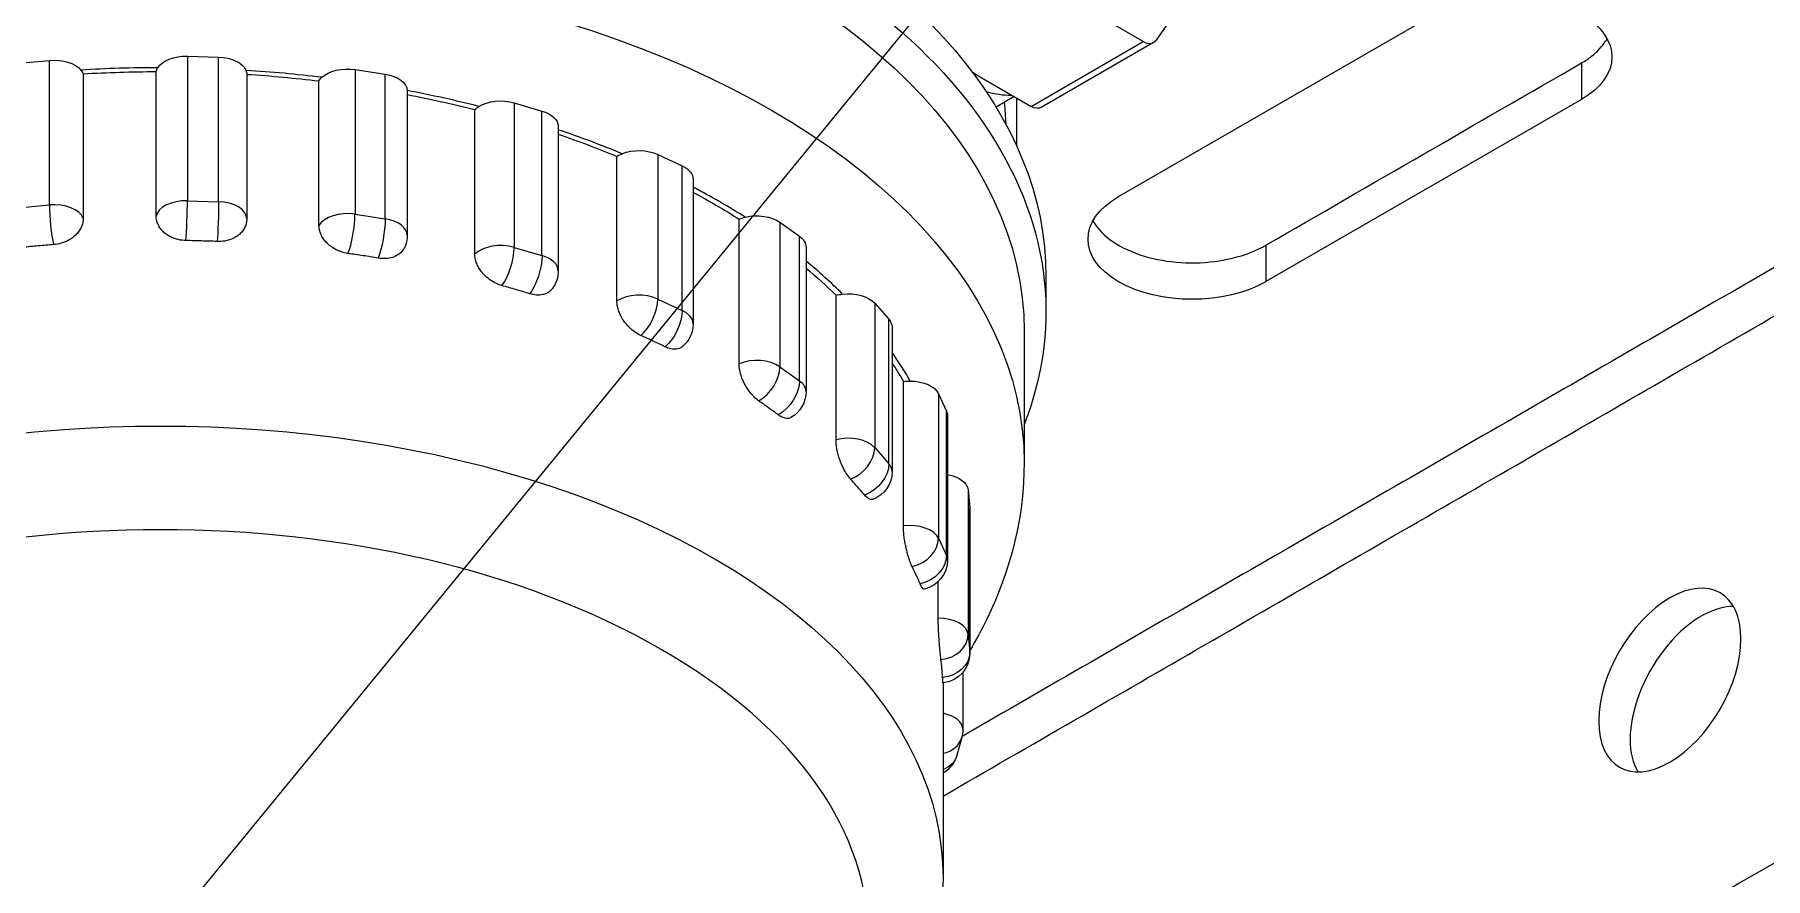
# Model space of a CAD drawing. Header units: millimetres. Extents: x 0 to 8410, y 0 to 5940.
# Drawn here: x 2004.4 to 2210.5, y 4827.7 to 4928.1 of the extents above; entities that cross this region are included whole.
import ezdxf

# ---------------------------------------------------------------- set-up
doc = ezdxf.new("R2010")
doc.units = ezdxf.units.MM
doc.header["$LTSCALE"] = 5
for name, color, linetype in [('DP_TUBOS', 7, 'Continuous'), ('EL3', 3, 'Continuous'), ('EL4', 4, 'Continuous'), ('EL7', 6, 'Continuous')]:
    doc.layers.add(name, color=color, linetype=linetype)

msp = doc.modelspace()

# ---------------------------------------------------------------- linework, layer by layer
at = {"color": 0, "linetype": 'Continuous', "lineweight": 0, "extrusion": (0.707107, 0.408248, 0.57735)}
for p, q in [((2136.4, 4927.26), (2133.01, 4929.22)), ((2139.6, 4929.81), (2137.9, 4927.4)), ((2123.05, 4919.55), (2136.4, 4927.26)), ((2137.63, 4927.14), (2124.27, 4919.43)), ((2116.06, 4923.61), (2117.2, 4922.96)), ((2117.2, 4922.96), (2117.17, 4922.95)), ((2117.17, 4922.95), (2123.05, 4919.55)), ((2121.03, 4920.72), (2118.88, 4919.47))]:
    msp.add_line(p, q, dxfattribs=at)
at = {"color": 0, "linetype": 'Continuous', "lineweight": 0}
for centre, major_axis, start_param, end_param in [((2136.4, 4929.26), (1.22, -2.12), -0.785398, 0.261799), ((2113.91, 4940.24), (10.6, -18.35), -0.528836, -0.312317)]:
    msp.add_ellipse(centre, major_axis=major_axis, ratio=0.57735, start_param=start_param, end_param=end_param, dxfattribs=at)
at = {"color": 0, "linetype": 'Continuous', "lineweight": 0, "extrusion": (2.84715e-16, -4.90515e-17, -1)}
msp.add_ellipse((2115.48, 4941.14), major_axis=(-10.6, 18.35), ratio=0.57735, start_param=-2.471224, end_param=-2.403663, dxfattribs=at)
at = {"color": 0, "linetype": 'Continuous', "lineweight": 0, "extrusion": (3.73104e-17, -6.46235e-17, -1)}
msp.add_ellipse((2123.05, 4921.55), major_axis=(1.22, -2.12), ratio=0.57735, start_param=0, end_param=0.785398, dxfattribs=at)
at = {"layer": 'DP_TUBOS'}
msp.add_line((2270.71, 5127.08), (2019.43, 4820.5), dxfattribs=at)
at = {"layer": 'EL3', "extrusion": (0.707107, 0.408248, 0.57735)}
for p, q in [((2002.52, 4924.7), (2006.19, 4925.03)), ((2006.19, 4907.83), (2006.19, 4925.03)), ((2022.61, 4925.53), (2026.32, 4925.42)), ((2022.61, 4925.53), (2022.61, 4908.33)), ((2026.32, 4908.21), (2026.32, 4925.42)), ((2010.21, 4923.43), (2010.21, 4906.23)), ((2018.9, 4906.49), (2018.9, 4923.69)), ((2029.68, 4923.38), (2029.68, 4906.17)), ((2038.28, 4905.38), (2038.28, 4922.58)), ((2042.57, 4923.93), (2046.16, 4923.38)), ((2042.57, 4923.93), (2042.57, 4906.73)), ((2046.16, 4906.17), (2046.16, 4923.38)), ((2048.78, 4921.4), (2048.78, 4904.2)), ((2121.34, 4914.82), (2121.34, 4920.54)), ((2056.83, 4901.96), (2056.83, 4919.17)), ((2061.52, 4919.97), (2064.82, 4919)), ((2061.52, 4919.97), (2061.52, 4902.77)), ((2064.82, 4901.8), (2064.82, 4919)), ((2066.76, 4917.18), (2066.76, 4899.97)), ((2073.75, 4896.4), (2073.75, 4913.6)), ((2078.62, 4913.83), (2081.51, 4912.48)), ((2078.62, 4913.83), (2078.62, 4896.62)), ((2081.51, 4895.27), (2081.51, 4912.48)), ((2082.82, 4910.89), (2082.82, 4893.68)), ((2022.61, 4908.33), (2026.32, 4908.21)), ((2002.52, 4907.49), (2006.19, 4907.83)), ((2042.57, 4906.73), (2046.16, 4906.17)), ((2088.29, 4888.92), (2088.29, 4906.13)), ((2093.14, 4905.76), (2095.48, 4904.1)), ((2093.14, 4905.76), (2093.14, 4888.56)), ((2095.48, 4886.89), (2095.48, 4904.1)), ((2061.52, 4902.77), (2064.82, 4901.8)), ((2096.27, 4902.81), (2096.27, 4885.6)), ((2124.81, 4899.34), (2124.81, 4895.11)), ((2078.62, 4896.62), (2081.51, 4895.27)), ((2099.83, 4879.86), (2099.83, 4897.07)), ((2104.44, 4896.13), (2106.12, 4894.22)), ((2104.44, 4896.13), (2104.44, 4878.93)), ((2106.12, 4877.01), (2106.12, 4894.22)), ((2106.51, 4893.29), (2106.51, 4876.09)), ((2122.22, 4892.8), (2122.22, 4877.15)), ((2093.14, 4888.56), (2095.48, 4886.89)), ((2107.85, 4869.62), (2107.85, 4886.82)), ((2112.02, 4885.35), (2112.98, 4883.28)), ((2112.02, 4885.35), (2112.02, 4868.15)), ((2112.98, 4866.08), (2112.98, 4883.28)), ((2113.1, 4882.75), (2113.1, 4865.55)), ((2104.44, 4878.93), (2106.12, 4877.01)), ((2115.55, 4873.9), (2115.75, 4871.76)), ((2115.55, 4873.9), (2115.55, 4856.7)), ((2115.75, 4854.55), (2115.75, 4871.76)), ((2115.75, 4871.65), (2115.75, 4854.45)), ((2112.02, 4868.15), (2112.98, 4866.08)), ((2112, 4858.63), (2112, 4862.98)), ((2115.55, 4856.7), (2115.75, 4854.55)), ((2112.57, 4850.92), (2112.57, 4827.73)), ((2114.93, 4852.18), (2114.93, 4845.39)), ((2114.8, 4844.45), (2114.22, 4842.34))]:
    msp.add_line(p, q, dxfattribs=at)
at = {"layer": 'EL3', "extrusion": (1.23904e-16, -1.03585e-16, -1)}
msp.add_arc((-2026.14, 4906.17), 3.54, 180, 180.4047, dxfattribs=at)
at = {"layer": 'EL3', "extrusion": (1.92296e-16, 5.28954e-31, -1)}
msp.add_arc((-2045.24, 4904.2), 3.54, 180, 200.1764, dxfattribs=at)
at = {"layer": 'EL3', "extrusion": (9.61481e-17, -5.55112e-17, -1)}
for centre, start, end in [((-2063.22, 4899.97), 180, 216.7983), ((-2102.97, 4876.09), 180, 249.4963), ((-2112.21, 4854.45), 180, 264.2919), ((-2110.81, 4843.27), 195.3406, 240.1948)]:
    msp.add_arc(centre, 3.54, start, end, dxfattribs=at)
at = {"layer": 'EL3', "extrusion": (2.77556e-17, -1.59096e-16, -1)}
msp.add_arc((-2079.28, 4893.68), 3.54, 180, 230.0478, dxfattribs=at)
at = {"layer": 'EL3', "extrusion": (-2.77556e-17, -6.29482e-17, -1)}
msp.add_arc((-2092.72, 4885.6), 3.54, 180, 240.6696, dxfattribs=at)
at = {"layer": 'EL3', "extrusion": (4.80741e-17, -8.32667e-17, -1)}
msp.add_arc((-2109.56, 4865.55), 3.54, 180, 257.1982, dxfattribs=at)
at = {"layer": 'EL3', "extrusion": (1.51659e-16, -1.51659e-16, -1)}
msp.add_arc((-2111.39, 4845.39), 3.54, 180, 195.3406, dxfattribs=at)
at = {"layer": 'EL3', "extrusion": (-2.77556e-17, -1.59096e-16, -1)}
for centre, major_axis, start_param in [((2019.43, 4899.34), (105.39, 0), -1.828074), ((2112.21, 4871.65), (3.54, 0), -0.05236)]:
    msp.add_ellipse(centre, major_axis=major_axis, ratio=0.57735, start_param=start_param, end_param=0, dxfattribs=at)
at = {"layer": 'EL3', "extrusion": (-2.77556e-17, -2.14608e-16, -1)}
for centre, major_axis, start_param, end_param in [((2019.43, 4895.11), (-105.39, 0), -0.222182, 3.363774), ((2109.56, 4882.75), (3.54, 0), -0.261799, 0)]:
    msp.add_ellipse(centre, major_axis=major_axis, ratio=0.57735, start_param=start_param, end_param=end_param, dxfattribs=at)
at = {"layer": 'EL3', "extrusion": (2.77556e-17, -2.14608e-16, -1)}
msp.add_ellipse((2019.43, 4892.8), major_axis=(-102.8, 0), ratio=0.57735, start_param=0, end_param=3.141593, dxfattribs=at)
at = {"layer": 'EL3', "extrusion": (8.32667e-17, -1.86852e-16, -1)}
for centre, major_axis, start_param, end_param in [((2019.43, 4877.15), (-102.8, 0), 0, 3.141593), ((2079.28, 4910.89), (3.54, 0), -0.890118, 0)]:
    msp.add_ellipse(centre, major_axis=major_axis, ratio=0.57735, start_param=start_param, end_param=end_param, dxfattribs=at)
at = {"layer": 'EL3', "extrusion": (2.77556e-17, -3.81141e-16, -1)}
msp.add_ellipse((2006.74, 4923.01), major_axis=(3.54, 0), ratio=0.57735, start_param=-1.727876, end_param=-0.437511, dxfattribs=at)
at = {"layer": 'EL3', "extrusion": (2.77556e-17, -2.42363e-16, -1)}
for centre, major_axis, start_param, end_param in [((2022.43, 4923.49), (-3.54, 0), 0.332791, 1.623156), ((2026.14, 4923.38), (3.54, 0), -0.228072, 0), ((2108.6, 4884.82), (3.54, 0), -1.552164, -0.261799)]:
    msp.add_ellipse(centre, major_axis=major_axis, ratio=0.57735, start_param=start_param, end_param=end_param, dxfattribs=at)
at = {"layer": 'EL3', "extrusion": (8.32667e-17, -1.31341e-16, -1)}
msp.add_ellipse((2026.14, 4923.38), major_axis=(3.54, 0), ratio=0.57735, start_param=-1.518436, end_param=-0.228072, dxfattribs=at)
at = {"layer": 'EL3'}
for centre, major_axis, ratio, start_param, end_param in [((2019.43, 4869.92), (-93.94, 0), 0.57735, -1.567127, -1.469746), ((2019.43, 4869.92), (-93.94, 0), 0.57735, -1.776566, -1.679186), ((2019.43, 4869.92), (-93.94, 0), 0.57735, -1.986006, -1.888625), ((2019.43, 4869.92), (-93.94, 0), 0.57735, -2.195445, -2.098857), ((2019.43, 4869.92), (-93.94, 0), 0.57735, -2.404885, -2.311535), ((2006.74, 4905.81), (3.54, 0), 0.57735, 0.205359, 1.727876), ((2022.43, 4906.28), (3.54, 0), 0.57735, 1.518436, 3.040953), ((2022.43, 4906.28), (-0.11, -3.54), 0.042732, 0.70342, 2.186923), ((2026.14, 4906.17), (3.54, 0), 0.57735, 0, 1.518436), ((2006.74, 4905.81), (-0.32, 3.53), 0.127728, 0.949465, 2.432967), ((2041.65, 4904.75), (3.54, 0), 0.57735, 1.308997, 2.831514), ((2041.65, 4904.75), (-0.54, -3.5), 0.211325, 0.719208, 2.202711), ((2045.24, 4904.2), (3.54, 0), 0.57735, 0, 1.308997), ((2059.91, 4900.95), (3.54, 0), 0.57735, 1.099557, 2.622074), ((2059.91, 4900.95), (-1, -3.4), 0.370682, 0.758123, 2.241625), ((2063.22, 4899.97), (3.54, 0), 0.57735, 0, 1.099557), ((2019.43, 4869.92), (-93.94, 0), 0.57735, -2.614324, -2.528655), ((2076.39, 4895.03), (3.54, 0), 0.57735, 0.890118, 2.412635), ((2076.39, 4895.03), (-1.5, -3.21), 0.513838, 0.825539, 2.309041), ((2079.28, 4893.68), (3.54, 0), 0.57735, 0, 0.890118), ((2090.39, 4887.27), (3.54, 0), 0.57735, 0.680678, 2.203195), ((2019.43, 4869.92), (93.94, 0), 0.57735, 0.317829, 0.384492), ((2090.39, 4887.27), (-2.06, -2.88), 0.634537, 0.930831, 2.414334), ((2092.72, 4885.6), (3.54, 0), 0.57735, 0, 0.680678), ((2101.28, 4878), (3.54, 0), 0.57735, 0.471239, 1.993756), ((2101.28, 4878), (-2.66, -2.34), 0.727504, 1.087331, 2.570834), ((2102.97, 4876.09), (3.54, 0), 0.57735, 0, 0.471239), ((2019.43, 4820.5), (-84.29, 0), 0.57735, -3.926991, 2.356194), ((2108.6, 4867.62), (3.54, 0), 0.57735, 0.261799, 1.784316), ((2108.6, 4867.62), (-3.21, -1.49), 0.788675, 1.307211, 2.790713), ((2109.56, 4865.55), (-3.54, 0), 0.57735, -3.141593, -2.879793), ((2112.02, 4856.59), (3.54, 0), 0.57735, 0.05236, 1.574877), ((2112.02, 4856.59), (-3.53, -0.32), 0.815378, 1.584211, 3.067713), ((2112.21, 4854.45), (-3.54, 0), 0.57735, -3.141593, -3.089233), ((2111.39, 4845.39), (3.54, 0), 0.57735, 0, 1.231309), ((2111.39, 4845.39), (-3.42, 0.94), 0.806444, 2.132414, 3.141593)]:
    msp.add_ellipse(centre, major_axis=major_axis, ratio=ratio, start_param=start_param, end_param=end_param, dxfattribs=at)
at = {"layer": 'EL3', "extrusion": (-2.77556e-17, -7.58296e-17, -1)}
msp.add_ellipse((2006.74, 4923.01), major_axis=(3.54, 0), ratio=0.57735, start_param=-0.437511, end_param=-0.205359, dxfattribs=at)
at = {"layer": 'EL3', "extrusion": (-2.77556e-17, -3.53385e-16, -1)}
for centre, major_axis, start_param, end_param in [((2019.43, 4869.92), (93.14, 0), -1.669921, -1.576392), ((2102.97, 4893.29), (3.54, 0), -0.471239, 0)]:
    msp.add_ellipse(centre, major_axis=major_axis, ratio=0.57735, start_param=start_param, end_param=end_param, dxfattribs=at)
at = {"layer": 'EL3', "extrusion": (8.32667e-17, -2.14608e-16, -1)}
msp.add_ellipse((2022.43, 4923.49), major_axis=(-3.54, 0), ratio=0.57735, start_param=0.100639, end_param=0.332791, dxfattribs=at)
at = {"layer": 'EL3', "extrusion": (2.77556e-17, -7.58296e-17, -1)}
msp.add_ellipse((2019.43, 4869.92), major_axis=(93.14, 0), ratio=0.57735, start_param=-1.460481, end_param=-1.366952, dxfattribs=at)
at = {"layer": 'EL3', "extrusion": (-2.77556e-17, -1.31341e-16, -1)}
for centre, major_axis, start_param, end_param in [((2041.65, 4921.96), (-3.54, 0), 0.310079, 0.542231), ((2019.43, 4869.92), (93.14, 0), -1.250132, -1.157513)]:
    msp.add_ellipse(centre, major_axis=major_axis, ratio=0.57735, start_param=start_param, end_param=end_param, dxfattribs=at)
at = {"layer": 'EL3', "extrusion": (2.77556e-17, -1.86852e-16, -1)}
for centre, major_axis, start_param, end_param in [((2041.65, 4921.96), (3.54, 0), -2.599362, -1.308997), ((2045.24, 4921.4), (3.54, 0), -1.308997, -0.018632), ((2019.43, 4869.92), (93.14, 0), -0.362663, -0.319755)]:
    msp.add_ellipse(centre, major_axis=major_axis, ratio=0.57735, start_param=start_param, end_param=end_param, dxfattribs=at)
at = {"layer": 'EL3', "extrusion": (2.77556e-17, -2.70119e-16, -1)}
msp.add_ellipse((2045.24, 4921.4), major_axis=(3.54, 0), ratio=0.57735, start_param=-0.018632, end_param=0, dxfattribs=at)
at = {"layer": 'EL3', "extrusion": (-2.77556e-17, -4.08897e-16, -1)}
msp.add_ellipse((2059.91, 4918.15), major_axis=(3.54, 0), ratio=0.57735, start_param=-2.389922, end_param=-1.099557, dxfattribs=at)
at = {"layer": 'EL3', "extrusion": (-2.77556e-17, -2.97874e-16, -1)}
msp.add_ellipse((2059.91, 4918.15), major_axis=(3.54, 0), ratio=0.57735, start_param=-2.622074, end_param=-2.389922, dxfattribs=at)
at = {"layer": 'EL3', "extrusion": (2.77556e-17, -3.2563e-16, -1)}
msp.add_ellipse((2063.22, 4917.18), major_axis=(3.54, 0), ratio=0.57735, start_param=-1.099557, end_param=0, dxfattribs=at)
at = {"layer": 'EL3', "extrusion": (2.62069e-16, -9.82678e-18, -1)}
msp.add_ellipse((2096.25, 4930.24), major_axis=(16.82, -29.14), ratio=0.57735, start_param=-0.910579, end_param=-0.819836, dxfattribs=at)
at = {"layer": 'EL3', "extrusion": (-2.77556e-17, -2.42363e-16, -1)}
for start_param, end_param in [(-1.037716, -0.948073), (-0.60061, -0.529194)]:
    msp.add_ellipse((2019.43, 4869.92), major_axis=(93.14, 0), ratio=0.57735, start_param=start_param, end_param=end_param, dxfattribs=at)
at = {"layer": 'EL3', "extrusion": (2.77556e-17, -1.59096e-16, -1)}
msp.add_ellipse((2076.39, 4912.24), major_axis=(3.54, 0), ratio=0.57735, start_param=-2.180483, end_param=-0.890118, dxfattribs=at)
at = {"layer": 'EL3', "extrusion": (-8.32667e-17, -2.70119e-16, -1)}
msp.add_ellipse((2076.39, 4912.24), major_axis=(3.54, 0), ratio=0.57735, start_param=-2.412635, end_param=-2.180483, dxfattribs=at)
at = {"layer": 'EL3', "extrusion": (-2.63892e-15, -7.84599e-17, -1)}
msp.add_ellipse((2026.14, 4906.17), major_axis=(0.11, 3.54), ratio=0.042732, start_param=0.95467, end_param=2.438172, dxfattribs=at)
at = {"layer": 'EL3', "extrusion": (2.77556e-17, 6.29482e-17, -1)}
msp.add_ellipse((2019.43, 4869.92), major_axis=(93.14, 0), ratio=0.57735, start_param=-0.822171, end_param=-0.738634, dxfattribs=at)
at = {"layer": 'EL3', "extrusion": (-4.74458e-16, -2.65528e-17, -1)}
msp.add_ellipse((2045.24, 4904.2), major_axis=(0.54, 3.5), ratio=0.211325, start_param=0.938882, end_param=2.422384, dxfattribs=at)
at = {"layer": 'EL3', "extrusion": (2.77556e-17, -1.31341e-16, -1)}
for centre, start_param, end_param in [((2090.39, 4904.48), -2.203195, -1.971043), ((2101.28, 4895.2), -1.761604, -0.471239)]:
    msp.add_ellipse(centre, major_axis=(3.54, 0), ratio=0.57735, start_param=start_param, end_param=end_param, dxfattribs=at)
at = {"layer": 'EL3', "extrusion": (-8.32667e-17, -1.31341e-16, -1)}
msp.add_ellipse((2090.39, 4904.48), major_axis=(3.54, 0), ratio=0.57735, start_param=-1.971043, end_param=-0.680678, dxfattribs=at)
at = {"layer": 'EL3', "extrusion": (-8.32667e-17, -3.2563e-16, -1)}
msp.add_ellipse((2092.72, 4902.81), major_axis=(3.54, 0), ratio=0.57735, start_param=-0.680678, end_param=0, dxfattribs=at)
at = {"layer": 'EL3', "extrusion": (-2.00929e-16, -3.8664e-17, -1)}
msp.add_ellipse((2063.22, 4899.97), major_axis=(1, 3.4), ratio=0.370682, start_param=0.899967, end_param=2.38347, dxfattribs=at)
at = {"layer": 'EL3', "extrusion": (2.77556e-17, -4.36652e-16, -1)}
msp.add_ellipse((2101.28, 4895.2), major_axis=(3.54, 0), ratio=0.57735, start_param=-1.993756, end_param=-1.761604, dxfattribs=at)
at = {"layer": 'EL3', "extrusion": (-2.03433e-16, 2.43849e-16, -1)}
msp.add_ellipse((2079.28, 4893.68), major_axis=(1.5, 3.21), ratio=0.513838, start_param=0.832551, end_param=2.316054, dxfattribs=at)
at = {"layer": 'EL3', "extrusion": (-1.20816e-16, 1.26028e-16, -1)}
msp.add_ellipse((2092.72, 4885.6), major_axis=(2.06, 2.88), ratio=0.634537, start_param=0.727259, end_param=2.210761, dxfattribs=at)
at = {"layer": 'EL3', "extrusion": (8.32667e-17, -2.97874e-16, -1)}
for centre, start_param, end_param in [((2108.6, 4884.82), -1.784316, -1.552164), ((2112.02, 4873.79), -1.259624, -0.05236)]:
    msp.add_ellipse(centre, major_axis=(3.54, 0), ratio=0.57735, start_param=start_param, end_param=end_param, dxfattribs=at)
at = {"layer": 'EL3', "extrusion": (2.77556e-17, -1.03585e-16, -1)}
msp.add_ellipse((2019.43, 4827.73), major_axis=(-93.14, 0), ratio=0.57735, start_param=0, end_param=3.141593, dxfattribs=at)
at = {"layer": 'EL3', "extrusion": (-1.75626e-17, 1.71062e-16, -1)}
msp.add_ellipse((2102.97, 4876.09), major_axis=(2.66, 2.34), ratio=0.727504, start_param=0.570759, end_param=2.054261, dxfattribs=at)
at = {"layer": 'EL3', "extrusion": (-1.09127e-17, -9.66191e-17, -1)}
msp.add_ellipse((2109.56, 4865.55), major_axis=(3.21, 1.49), ratio=0.788675, start_param=0.350879, end_param=1.834382, dxfattribs=at)
at = {"layer": 'EL3', "extrusion": (2.77556e-17, -4.80741e-17, -1)}
msp.add_ellipse((2112.21, 4854.45), major_axis=(3.53, 0.32), ratio=0.815378, start_param=0.07388, end_param=1.557382, dxfattribs=at)
at = {"layer": 'EL3', "extrusion": (1.34822e-16, -7.74456e-17, -1)}
msp.add_ellipse((2110.81, 4843.27), major_axis=(3.42, -0.94), ratio=0.806444, start_param=0, end_param=0.825717, dxfattribs=at)
at = {"layer": 'EL3'}
for points, knots in [([(2010.21, 4906.23), (2010.21, 4906.06), (2010.19, 4905.89), (2010.11, 4905.54), (2010.06, 4905.36), (2009.9, 4905.02), (2009.81, 4904.86), (2009.59, 4904.55), (2009.46, 4904.4), (2009.21, 4904.15), (2009.07, 4904.03), (2008.77, 4903.81), (2008.61, 4903.7), (2008.2, 4903.48), (2007.91, 4903.36), (2007.3, 4903.18), (2006.99, 4903.13), (2006.7, 4903.1), (2006.69, 4903.1), (2006.69, 4903.1)], [0.992353, 0.992353, 0.992353, 0.992353, 1.336406, 1.336406, 1.680459, 1.680459, 2.024511, 2.024511, 2.368564, 2.368564, 2.673122, 2.673122, 2.97768, 2.97768, 3.472618, 3.472618, 3.967555, 3.967555, 3.971042, 3.971042, 3.971042, 3.971042]), ([(2022.44, 4903.58), (2022.44, 4903.58), (2022.44, 4903.58), (2022.15, 4903.59), (2021.83, 4903.62), (2021.22, 4903.76), (2020.92, 4903.87), (2020.51, 4904.06), (2020.35, 4904.16), (2020.05, 4904.36), (2019.91, 4904.47), (2019.65, 4904.71), (2019.53, 4904.85), (2019.3, 4905.15), (2019.21, 4905.31), (2019.06, 4905.64), (2019, 4905.81), (2018.92, 4906.15), (2018.9, 4906.32), (2018.9, 4906.49)], [3.964069, 3.964069, 3.964069, 3.964069, 3.967555, 3.967555, 4.462493, 4.462493, 4.957431, 4.957431, 5.261988, 5.261988, 5.566546, 5.566546, 5.910599, 5.910599, 6.254652, 6.254652, 6.598705, 6.598705, 6.942758, 6.942758, 6.942758, 6.942758]), ([(2029.68, 4906.15), (2029.68, 4905.99), (2029.66, 4905.82), (2029.59, 4905.49), (2029.53, 4905.32), (2029.38, 4905), (2029.28, 4904.84), (2029.06, 4904.56), (2028.93, 4904.43), (2028.68, 4904.21), (2028.54, 4904.1), (2028.24, 4903.92), (2028.08, 4903.84), (2027.67, 4903.66), (2027.38, 4903.58), (2026.77, 4903.47), (2026.45, 4903.46), (2026.16, 4903.47), (2026.16, 4903.47), (2026.15, 4903.47)], [1.003874, 1.003874, 1.003874, 1.003874, 1.336406, 1.336406, 1.680459, 1.680459, 2.024511, 2.024511, 2.368564, 2.368564, 2.673122, 2.673122, 2.97768, 2.97768, 3.472618, 3.472618, 3.967555, 3.967555, 3.971042, 3.971042, 3.971042, 3.971042]), ([(2041.73, 4902.04), (2041.73, 4902.04), (2041.73, 4902.04), (2041.44, 4902.08), (2041.14, 4902.16), (2040.54, 4902.37), (2040.25, 4902.51), (2039.86, 4902.76), (2039.7, 4902.87), (2039.4, 4903.11), (2039.26, 4903.24), (2039.01, 4903.51), (2038.89, 4903.66), (2038.67, 4903.99), (2038.58, 4904.16), (2038.43, 4904.51), (2038.37, 4904.68), (2038.3, 4905.04), (2038.28, 4905.21), (2038.28, 4905.38)], [3.964069, 3.964069, 3.964069, 3.964069, 3.967555, 3.967555, 4.462493, 4.462493, 4.957431, 4.957431, 5.261988, 5.261988, 5.566546, 5.566546, 5.910599, 5.910599, 6.254652, 6.254652, 6.598705, 6.598705, 6.942758, 6.942758, 6.942758, 6.942758]), ([(2006.69, 4903.1), (2006.07, 4903.06), (2005.46, 4903), (2004.25, 4902.89), (2003.64, 4902.83), (2003.02, 4902.77)], [16.338293, 16.338293, 16.338293, 16.338293, 17.378833, 17.378833, 18.419372, 18.419372, 18.419372, 18.419372]), ([(2026.15, 4903.47), (2025.53, 4903.5), (2024.91, 4903.52), (2023.69, 4903.55), (2023.07, 4903.57), (2022.44, 4903.58)], [16.338293, 16.338293, 16.338293, 16.338293, 17.378833, 17.378833, 18.419372, 18.419372, 18.419372, 18.419372]), ([(2045.32, 4901.49), (2044.72, 4901.59), (2044.13, 4901.69), (2042.94, 4901.87), (2042.34, 4901.96), (2041.73, 4902.04)], [16.338293, 16.338293, 16.338293, 16.338293, 17.378833, 17.378833, 18.419372, 18.419372, 18.419372, 18.419372]), ([(2048.57, 4902.98), (2048.54, 4902.91), (2048.52, 4902.85), (2048.41, 4902.64), (2048.32, 4902.49), (2048.11, 4902.23), (2047.99, 4902.12), (2047.75, 4901.93), (2047.62, 4901.84), (2047.33, 4901.69), (2047.17, 4901.63), (2046.78, 4901.5), (2046.5, 4901.45), (2045.91, 4901.42), (2045.61, 4901.44), (2045.33, 4901.49), (2045.32, 4901.49), (2045.32, 4901.49)], [1.54098, 1.54098, 1.54098, 1.54098, 1.680459, 1.680459, 2.024511, 2.024511, 2.368564, 2.368564, 2.673122, 2.673122, 2.97768, 2.97768, 3.472618, 3.472618, 3.967555, 3.967555, 3.971042, 3.971042, 3.971042, 3.971042]), ([(2060.05, 4898.22), (2060.05, 4898.23), (2060.04, 4898.23), (2059.78, 4898.3), (2059.49, 4898.41), (2058.94, 4898.69), (2058.67, 4898.87), (2058.3, 4899.16), (2058.15, 4899.29), (2057.88, 4899.57), (2057.75, 4899.71), (2057.52, 4900.01), (2057.4, 4900.17), (2057.2, 4900.52), (2057.11, 4900.71), (2056.97, 4901.07), (2056.92, 4901.26), (2056.85, 4901.62), (2056.83, 4901.8), (2056.83, 4901.96)], [3.964069, 3.964069, 3.964069, 3.964069, 3.967555, 3.967555, 4.462493, 4.462493, 4.957431, 4.957431, 5.261988, 5.261988, 5.566546, 5.566546, 5.910599, 5.910599, 6.254652, 6.254652, 6.598705, 6.598705, 6.942758, 6.942758, 6.942758, 6.942758]), ([(2063.36, 4897.25), (2062.81, 4897.42), (2062.26, 4897.59), (2061.16, 4897.91), (2060.61, 4898.07), (2060.05, 4898.22)], [16.338293, 16.338293, 16.338293, 16.338293, 17.378833, 17.378833, 18.419372, 18.419372, 18.419372, 18.419372]), ([(2066.05, 4897.85), (2066.04, 4897.83), (2066.02, 4897.81), (2065.91, 4897.67), (2065.8, 4897.57), (2065.58, 4897.41), (2065.46, 4897.34), (2065.19, 4897.22), (2065.05, 4897.18), (2064.69, 4897.1), (2064.44, 4897.08), (2063.9, 4897.11), (2063.62, 4897.17), (2063.36, 4897.25), (2063.36, 4897.25), (2063.36, 4897.25)], [1.964837, 1.964837, 1.964837, 1.964837, 2.024511, 2.024511, 2.368564, 2.368564, 2.673122, 2.673122, 2.97768, 2.97768, 3.472618, 3.472618, 3.967555, 3.967555, 3.971042, 3.971042, 3.971042, 3.971042]), ([(2076.59, 4892.29), (2076.58, 4892.29), (2076.58, 4892.29), (2076.35, 4892.4), (2076.1, 4892.54), (2075.61, 4892.89), (2075.38, 4893.09), (2075.05, 4893.43), (2074.92, 4893.57), (2074.67, 4893.88), (2074.56, 4894.04), (2074.36, 4894.36), (2074.25, 4894.54), (2074.08, 4894.92), (2074, 4895.11), (2073.87, 4895.49), (2073.83, 4895.68), (2073.76, 4896.05), (2073.75, 4896.23), (2073.75, 4896.4)], [3.964069, 3.964069, 3.964069, 3.964069, 3.967555, 3.967555, 4.462493, 4.462493, 4.957431, 4.957431, 5.261988, 5.261988, 5.566546, 5.566546, 5.910599, 5.910599, 6.254652, 6.254652, 6.598705, 6.598705, 6.942758, 6.942758, 6.942758, 6.942758]), ([(2079.47, 4890.94), (2079, 4891.17), (2078.52, 4891.4), (2077.56, 4891.85), (2077.08, 4892.07), (2076.59, 4892.29)], [16.338293, 16.338293, 16.338293, 16.338293, 17.378833, 17.378833, 18.419372, 18.419372, 18.419372, 18.419372]), ([(2081.55, 4890.97), (2081.53, 4890.95), (2081.5, 4890.93), (2081.39, 4890.85), (2081.29, 4890.79), (2081.06, 4890.7), (2080.94, 4890.67), (2080.63, 4890.64), (2080.41, 4890.65), (2079.94, 4890.74), (2079.7, 4890.83), (2079.48, 4890.94), (2079.47, 4890.94), (2079.47, 4890.94)], [2.283415, 2.283415, 2.283415, 2.283415, 2.368564, 2.368564, 2.673122, 2.673122, 2.97768, 2.97768, 3.472618, 3.472618, 3.967555, 3.967555, 3.971042, 3.971042, 3.971042, 3.971042]), ([(2090.63, 4884.5), (2090.63, 4884.5), (2090.62, 4884.5), (2090.43, 4884.63), (2090.23, 4884.8), (2089.83, 4885.21), (2089.64, 4885.44), (2089.37, 4885.81), (2089.26, 4885.97), (2089.06, 4886.3), (2088.96, 4886.48), (2088.8, 4886.82), (2088.71, 4887.01), (2088.56, 4887.4), (2088.5, 4887.61), (2088.4, 4888), (2088.36, 4888.2), (2088.31, 4888.57), (2088.29, 4888.75), (2088.29, 4888.92)], [3.964069, 3.964069, 3.964069, 3.964069, 3.967555, 3.967555, 4.462493, 4.462493, 4.957431, 4.957431, 5.261988, 5.261988, 5.566546, 5.566546, 5.910599, 5.910599, 6.254652, 6.254652, 6.598705, 6.598705, 6.942758, 6.942758, 6.942758, 6.942758]), ([(2092.96, 4882.84), (2092.58, 4883.12), (2092.2, 4883.4), (2091.42, 4883.95), (2091.03, 4884.23), (2090.63, 4884.5)], [16.338293, 16.338293, 16.338293, 16.338293, 17.378833, 17.378833, 18.419372, 18.419372, 18.419372, 18.419372]), ([(2094.46, 4882.52), (2094.42, 4882.49), (2094.37, 4882.47), (2094.23, 4882.42), (2094.13, 4882.41), (2093.89, 4882.4), (2093.71, 4882.44), (2093.34, 4882.59), (2093.15, 4882.7), (2092.97, 4882.83), (2092.97, 4882.83), (2092.96, 4882.84)], [2.509964, 2.509964, 2.509964, 2.509964, 2.673122, 2.673122, 2.97768, 2.97768, 3.472618, 3.472618, 3.967555, 3.967555, 3.971042, 3.971042, 3.971042, 3.971042]), ([(2101.56, 4875.2), (2101.55, 4875.2), (2101.55, 4875.2), (2101.42, 4875.35), (2101.26, 4875.54), (2100.97, 4875.98), (2100.83, 4876.24), (2100.63, 4876.63), (2100.55, 4876.81), (2100.4, 4877.16), (2100.33, 4877.35), (2100.2, 4877.71), (2100.14, 4877.91), (2100.03, 4878.32), (2099.98, 4878.53), (2099.9, 4878.93), (2099.87, 4879.13), (2099.84, 4879.52), (2099.83, 4879.7), (2099.83, 4879.86)], [3.964069, 3.964069, 3.964069, 3.964069, 3.967555, 3.967555, 4.462493, 4.462493, 4.957431, 4.957431, 5.261988, 5.261988, 5.566546, 5.566546, 5.910599, 5.910599, 6.254652, 6.254652, 6.598705, 6.598705, 6.942758, 6.942758, 6.942758, 6.942758]), ([(2122.22, 4877.15), (2122.22, 4870.77), (2120.67, 4864.42), (2117.17, 4857.26), (2116.49, 4856.01), (2115.75, 4854.78)], [5.7072267, 5.7072267, 5.7072267, 5.7072267, 5.9822171, 5.9822171, 6.0416016, 6.0416016, 6.0416016, 6.0416016]), ([(2103.24, 4873.29), (2102.97, 4873.61), (2102.69, 4873.93), (2102.14, 4874.56), (2101.85, 4874.88), (2101.56, 4875.2)], [16.338293, 16.338293, 16.338293, 16.338293, 17.378833, 17.378833, 18.419372, 18.419372, 18.419372, 18.419372]), ([(2104.21, 4872.77), (2104.2, 4872.77), (2104.2, 4872.77), (2104.13, 4872.74), (2104.07, 4872.74), (2103.89, 4872.76), (2103.77, 4872.81), (2103.51, 4873), (2103.37, 4873.13), (2103.24, 4873.28), (2103.24, 4873.29), (2103.24, 4873.29)], [2.655815, 2.655815, 2.655815, 2.655815, 2.673122, 2.673122, 2.97768, 2.97768, 3.472618, 3.472618, 3.967555, 3.967555, 3.971042, 3.971042, 3.971042, 3.971042]), ([(2108.9, 4864.78), (2108.89, 4864.79), (2108.89, 4864.79), (2108.81, 4864.95), (2108.72, 4865.16), (2108.55, 4865.63), (2108.46, 4865.89), (2108.34, 4866.31), (2108.29, 4866.49), (2108.2, 4866.86), (2108.16, 4867.05), (2108.08, 4867.43), (2108.04, 4867.63), (2107.97, 4868.05), (2107.94, 4868.27), (2107.89, 4868.68), (2107.88, 4868.88), (2107.85, 4869.27), (2107.85, 4869.45), (2107.85, 4869.62)], [3.964069, 3.964069, 3.964069, 3.964069, 3.967555, 3.967555, 4.462493, 4.462493, 4.957431, 4.957431, 5.261988, 5.261988, 5.566546, 5.566546, 5.910599, 5.910599, 6.254652, 6.254652, 6.598705, 6.598705, 6.942758, 6.942758, 6.942758, 6.942758]), ([(2109.86, 4862.71), (2109.71, 4863.06), (2109.55, 4863.41), (2109.23, 4864.1), (2109.07, 4864.44), (2108.9, 4864.78)], [16.338293, 16.338293, 16.338293, 16.338293, 17.378833, 17.378833, 18.419372, 18.419372, 18.419372, 18.419372]), ([(2110.34, 4862.09), (2110.32, 4862.09), (2110.29, 4862.09), (2110.21, 4862.13), (2110.14, 4862.19), (2110, 4862.4), (2109.93, 4862.55), (2109.86, 4862.71), (2109.86, 4862.71), (2109.86, 4862.71)], [2.748607, 2.748607, 2.748607, 2.748607, 2.97768, 2.97768, 3.472618, 3.472618, 3.967555, 3.967555, 3.971042, 3.971042, 3.971042, 3.971042]), ([(2112.32, 4853.72), (2112.32, 4853.72), (2112.32, 4853.72), (2112.3, 4853.89), (2112.28, 4854.1), (2112.23, 4854.59), (2112.2, 4854.86), (2112.16, 4855.29), (2112.15, 4855.47), (2112.12, 4855.85), (2112.11, 4856.04), (2112.08, 4856.42), (2112.07, 4856.63), (2112.04, 4857.06), (2112.03, 4857.28), (2112.02, 4857.69), (2112.01, 4857.9), (2112, 4858.29), (2112, 4858.47), (2112, 4858.63)], [3.964069, 3.964069, 3.964069, 3.964069, 3.967555, 3.967555, 4.462493, 4.462493, 4.957431, 4.957431, 5.261988, 5.261988, 5.566546, 5.566546, 5.910599, 5.910599, 6.254652, 6.254652, 6.598705, 6.598705, 6.942758, 6.942758, 6.942758, 6.942758]), ([(2112.52, 4851.58), (2112.5, 4851.94), (2112.47, 4852.29), (2112.41, 4853), (2112.37, 4853.36), (2112.32, 4853.72)], [16.338293, 16.338293, 16.338293, 16.338293, 17.378833, 17.378833, 18.419372, 18.419372, 18.419372, 18.419372]), ([(2112.56, 4850.92), (2112.56, 4850.92), (2112.56, 4850.93), (2112.56, 4850.97), (2112.55, 4851.03), (2112.54, 4851.25), (2112.53, 4851.4), (2112.52, 4851.57), (2112.52, 4851.57), (2112.52, 4851.58)], [2.799518, 2.799518, 2.799518, 2.799518, 2.97768, 2.97768, 3.472618, 3.472618, 3.967555, 3.967555, 3.971042, 3.971042, 3.971042, 3.971042]), ([(2112.57, 4827.73), (2112.57, 4821.94), (2111.18, 4816.18), (2105.82, 4805.06), (2101.69, 4799.78), (2090.82, 4789.89), (2083.84, 4785.43), (2067.89, 4778.03), (2058.89, 4775.14), (2039.93, 4771.26), (2030, 4770.25), (2010.14, 4770.17), (2000.22, 4771.09), (1981.29, 4774.78), (1972.28, 4777.56), (1956.01, 4784.84), (1948.76, 4789.35), (1937, 4799.82), (1932.42, 4805.78), (1927.43, 4817.23), (1926.28, 4822.48), (1926.28, 4827.73)], [5.707227, 5.707227, 5.707227, 5.707227, 5.978522, 5.978522, 6.272712, 6.272712, 6.600921, 6.600921, 6.937178, 6.937178, 7.271051, 7.271051, 7.603604, 7.603604, 7.937367, 7.937367, 8.273575, 8.273575, 8.602433, 8.602433, 8.848819, 8.848819, 8.848819, 8.848819])]:
    msp.add_open_spline(points, degree=3, knots=knots, dxfattribs=at)
at = {"layer": 'EL4', "extrusion": (0.707107, 0.408248, 0.57735)}
for p, q in [((2133.47, 4908.81), (2171.03, 4930.5)), ((2188.57, 4924.72), (2188.57, 4920.38)), ((2188.57, 4920.38), (2151, 4898.69)), ((2151, 4903.03), (2151, 4898.69))]:
    msp.add_line(p, q, dxfattribs=at)
at = {"layer": 'EL4', "extrusion": (1.38778e-16, -5.19919e-16, -1)}
for centre, major_axis in [((2179.8, 4925.44), (12.4, 0)), ((2142.23, 4903.75), (-12.4, 0))]:
    msp.add_ellipse(centre, major_axis=major_axis, ratio=0.57735, start_param=-2.356194, end_param=0.785398, dxfattribs=at)
at = {"layer": 'EL4', "extrusion": (-6.09555e-17, 1.31341e-16, -1)}
msp.add_ellipse((2199.09, 4851.27), major_axis=(-5.99, -10.37), ratio=0.57735, start_param=-5.497787, end_param=0.785398, dxfattribs=at)
at = {"layer": 'EL4'}
for major_axis, start_param, end_param in [((5.99, 10.37), 0.319196, 2.356194), ((-5.99, -10.37), -0.785398, -0.319196)]:
    msp.add_ellipse((2202.84, 4849.1), major_axis=major_axis, ratio=0.57735, start_param=start_param, end_param=end_param, dxfattribs=at)
for points, degree in [([(2359.38, 4985.74), (2114.83, 4844.55)], 1), ([(2112.57, 4837.46), (2361.89, 4981.4)], 1), ([(2151, 4903.03), (2163.52, 4910.26), (2176.04, 4917.49), (2188.57, 4924.72)], 3), ([(1798.41, 4591), (2349.36, 4909.09)], 1), ([(1802.16, 4588.83), (2353.12, 4906.92)], 1)]:
    msp.add_open_spline(points, degree=degree, dxfattribs=at)
for points, knots in [([(2188.57, 4924.72), (2189.01, 4924.97), (2189.41, 4925.24), (2190.48, 4926.08), (2191.04, 4926.69), (2191.51, 4927.42), (2191.56, 4927.51), (2191.61, 4927.61)], [-19.063097, -19.063097, -19.063097, -19.063097, -18.006079, -18.006079, -16.005748, -16.005748, -15.715355, -15.715355, -15.715355, -15.715355]), ([(2130.42, 4905.92), (2130.55, 4905.68), (2130.7, 4905.44), (2131.54, 4904.34), (2132.49, 4903.56), (2134.81, 4902.28), (2136.14, 4901.79), (2139, 4901.12), (2140.5, 4900.95), (2143.58, 4900.91), (2145.13, 4901.07), (2146.59, 4901.39), (2146.98, 4901.47), (2147.35, 4901.56), (2148.71, 4901.95), (2149.63, 4902.31), (2150.65, 4902.83), (2150.82, 4902.93), (2151, 4903.03)], [-11.390577, -11.390577, -11.390577, -11.390577, -10.648587, -10.648587, -7.872317, -7.872317, -5.213531, -5.213531, -2.644989, -2.644989, 0, 0, 0, 0.691459, 0.691459, 2.569728, 2.569728, 2.984205, 2.984205, 2.984205, 2.984205])]:
    msp.add_open_spline(points, degree=3, knots=knots, dxfattribs=at)
at = {"layer": 'EL7'}
for points, knots in [([(2062.66, 4989.16), (2065.92, 4991.04), (2069.33, 4992.6), (2077.34, 4995.49), (2082.01, 4996.66), (2093.44, 4998.64), (2100.29, 4999.1), (2112.12, 4999.23), (2117.18, 4999.06), (2127.02, 4998.55), (2131.77, 4998.21), (2139.56, 4997.78), (2142.74, 4997.65), (2148.16, 4997.72), (2150.47, 4997.85), (2154.26, 4998.52), (2155.78, 4998.91), (2158.74, 5000.21), (2160.22, 5001.13), (2163.04, 5004.05), (2164.1, 5006.21), (2164.98, 5010.64), (2164.74, 5012.84), (2163.7, 5016.98), (2162.84, 5018.97), (2160.01, 5024.25), (2157.65, 5027.58), (2151.35, 5035.24), (2147.22, 5039.61), (2136.69, 5049.74), (2130, 5055.58), (2118.04, 5065.2), (2113.24, 5068.89), (2102.77, 5076.58), (2097.07, 5080.58), (2085.06, 5088.6), (2078.74, 5092.62), (2065.93, 5100.34), (2059.46, 5104.04), (2046.86, 5110.81), (2040.74, 5113.91), (2029.18, 5119.37), (2023.75, 5121.77), (2013.64, 5125.91), (2008.97, 5127.69), (1996.33, 5132.09), (1988.41, 5134.4), (1974.91, 5137.39), (1969.23, 5138.35), (1959.24, 5139.37), (1954.88, 5139.57), (1946.67, 5139.46), (1942.81, 5139.18), (1935.11, 5138.21), (1931.29, 5137.49), (1923.48, 5135.54), (1919.52, 5134.28), (1911.2, 5131.07), (1906.89, 5129.04), (1897.52, 5123.92), (1892.54, 5120.67), (1881.1, 5112.17), (1874.82, 5106.63), (1863.68, 5095.61), (1858.74, 5090.26), (1845.5, 5075.04), (1837.43, 5064.81), (1823.39, 5047.02), (1817.41, 5039.44), (1805.07, 5024.6), (1798.68, 5017.39), (1783.81, 5001.95), (1775.25, 4993.88), (1757.46, 4978.5), (1748.23, 4971.21), (1728.7, 4956.99), (1718.38, 4950.09), (1695.95, 4936.2), (1683.78, 4929.28), (1656.04, 4914.59), (1640.32, 4906.97), (1600.04, 4888.6), (1575.02, 4878.21), (1531.26, 4860.41), (1512.76, 4853), (1475.48, 4837.72), (1456.7, 4829.86), (1423.25, 4815.04), (1408.59, 4808.28), (1372.54, 4790.63), (1351.29, 4779.09), (1322.84, 4763.96), (1315.45, 4760.06), (1308.08, 4756.28)], [0, 0, 0, 0, 8.770184, 8.770184, 19.9, 19.9, 35.50445, 35.50445, 47.536359, 47.536359, 60.065452, 60.065452, 69.831766, 69.831766, 78.035446, 78.035446, 83.58874, 83.58874, 88.703758, 88.703758, 94.993418, 94.993418, 102.179976, 102.179976, 109.760889, 109.760889, 122.107216, 122.107216, 136.417507, 136.417507, 153.596556, 153.596556, 164.055714, 164.055714, 175.339608, 175.339608, 187.004061, 187.004061, 198.391819, 198.391819, 208.880619, 208.880619, 218.130664, 218.130664, 226.112901, 226.112901, 239.841104, 239.841104, 250.075099, 250.075099, 258.280113, 258.280113, 265.944744, 265.944744, 273.924732, 273.924732, 282.684603, 282.684603, 292.878011, 292.878011, 305.635169, 305.635169, 323.385882, 323.385882, 338.484123, 338.484123, 364.88463, 364.88463, 384.539958, 384.539958, 404.779779, 404.779779, 429.942066, 429.942066, 455.299017, 455.299017, 482.00471, 482.00471, 511.812268, 511.812268, 548.31426, 548.31426, 603.285502, 603.285502, 642.596157, 642.596157, 681.906812, 681.906812, 712.512791, 712.512791, 757.39211, 757.39211, 773.179826, 773.179826, 773.179826, 773.179826]), ([(2163.77, 5005.88), (2164.11, 5006.67), (2164.25, 5007.59), (2164.19, 5008.61), (2164.09, 5010.34), (2163.44, 5012.37), (2162.29, 5014.65), (2161.23, 5016.78), (2159.73, 5019.12), (2157.86, 5021.64), (2154.4, 5026.29), (2149.65, 5031.53), (2143.88, 5037.13), (2138.86, 5042), (2133.06, 5047.16), (2126.64, 5052.44), (2115.6, 5061.54), (2102.72, 5071.04), (2088.78, 5080.22), (2078.41, 5087.05), (2067.45, 5093.7), (2056.2, 5099.87), (2047.84, 5104.45), (2039.31, 5108.78), (2030.73, 5112.7), (2024.36, 5115.62), (2017.96, 5118.33), (2011.58, 5120.76), (2008.17, 5122.06), (2004.76, 5123.29), (2001.37, 5124.43), (1997.52, 5125.73), (1993.69, 5126.91), (1989.88, 5127.97), (1984.29, 5129.53), (1978.75, 5130.82), (1973.29, 5131.8), (1967.97, 5132.75), (1962.73, 5133.41), (1957.6, 5133.73), (1952.58, 5134.03), (1947.71, 5134), (1942.99, 5133.66), (1938.59, 5133.34), (1934.33, 5132.76), (1930.22, 5131.92), (1926.37, 5131.15), (1922.65, 5130.16), (1919.06, 5128.98), (1912.41, 5126.81), (1906.18, 5124), (1900.27, 5120.68), (1895.13, 5117.8), (1890.23, 5114.53), (1885.52, 5110.96), (1877.42, 5104.82), (1869.86, 5097.77), (1862.62, 5090.15), (1857.23, 5084.48), (1852.02, 5078.49), (1846.89, 5072.33), (1839.35, 5063.27), (1832.01, 5053.84), (1824.61, 5044.49), (1817.38, 5035.36), (1810.11, 5026.31), (1802.57, 5017.75), (1789.05, 5002.41), (1774.59, 4988.56), (1759.31, 4975.88), (1746.02, 4964.84), (1732.1, 4954.69), (1717.66, 4945.24), (1692.81, 4928.99), (1666.38, 4914.79), (1638.79, 4901.65), (1618.27, 4891.87), (1597.11, 4882.68), (1575.5, 4873.67), (1543.73, 4860.43), (1510.99, 4847.58), (1477.9, 4833.83), (1445.62, 4820.41), (1413.01, 4806.13), (1380.7, 4789.79), (1364.62, 4781.66), (1348.7, 4773.06), (1332.87, 4764.62), (1324.59, 4760.2), (1316.32, 4755.82), (1308.08, 4751.58)], [92.564591, 92.564591, 92.564591, 92.564591, 98.556981, 98.556981, 98.556981, 108.696695, 108.696695, 108.696695, 118.171142, 118.171142, 118.171142, 135.663145, 135.663145, 135.663145, 150.887545, 150.887545, 150.887545, 177.069273, 177.069273, 177.069273, 196.544696, 196.544696, 196.544696, 211.031597, 211.031597, 211.031597, 221.807757, 221.807757, 221.807757, 227.573256, 227.573256, 227.573256, 234.112362, 234.112362, 234.112362, 243.72327, 243.72327, 243.72327, 253.102229, 253.102229, 253.102229, 262.29887, 262.29887, 262.29887, 270.89212, 270.89212, 270.89212, 278.921567, 278.921567, 278.921567, 293.745767, 293.745767, 293.745767, 306.648209, 306.648209, 306.648209, 328.836817, 328.836817, 328.836817, 345.341935, 345.341935, 345.341935, 369.600477, 369.600477, 369.600477, 393.273564, 393.273564, 393.273564, 435.734728, 435.734728, 435.734728, 472.691373, 472.691373, 472.691373, 536.24651, 536.24651, 536.24651, 583.522349, 583.522349, 583.522349, 653.006429, 653.006429, 653.006429, 720.813582, 720.813582, 720.813582, 754.559742, 754.559742, 754.559742, 772.228105, 772.228105, 772.228105, 772.228105]), ([(2150.21, 5010.84), (2150.2, 5010.84), (2150.11, 5011.61), (2149.2, 5013.66), (2148.63, 5014.72), (2146.89, 5017.49), (2145.59, 5019.29), (2141.93, 5023.82), (2139.38, 5026.67), (2132.54, 5033.66), (2127.96, 5037.95), (2116.15, 5048.18), (2108.55, 5054.26), (2095.18, 5064.11), (2089.85, 5067.87), (2078.52, 5075.5), (2072.49, 5079.36), (2060.2, 5086.83), (2053.94, 5090.44), (2041.71, 5097.08), (2035.75, 5100.14), (2024.5, 5105.51), (2019.21, 5107.88), (2009.45, 5111.92), (2004.96, 5113.65), (1992.96, 5117.89), (1985.54, 5120.08), (1973.25, 5122.88), (1968.25, 5123.76), (1959.72, 5124.72), (1956.13, 5124.94), (1949.49, 5124.99), (1946.41, 5124.84), (1940.3, 5124.25), (1937.28, 5123.79), (1931.06, 5122.5), (1927.89, 5121.64), (1921.12, 5119.39), (1917.56, 5117.93), (1909.64, 5114.1), (1905.34, 5111.6), (1895.25, 5104.81), (1889.57, 5100.2), (1879.43, 5090.86), (1874.92, 5086.27), (1863.26, 5073.54), (1856.21, 5064.98), (1843.2, 5048.68), (1837.24, 5041.02), (1821.99, 5021.98), (1812.46, 5010.71), (1793.91, 4991.46), (1785.08, 4983.14), (1766.7, 4967.25), (1757.12, 4959.68), (1736.81, 4944.89), (1726.05, 4937.71), (1702.6, 4923.21), (1689.84, 4915.99), (1660.61, 4900.59), (1644, 4892.6), (1600.52, 4872.93), (1573.21, 4861.72), (1527.13, 4843.06), (1508.6, 4835.62), (1471.41, 4820.24), (1452.74, 4812.31), (1421.23, 4798.08), (1408.36, 4792.03), (1375.45, 4775.7), (1355.44, 4764.8), (1326.26, 4749.3), (1317.19, 4744.54), (1308.08, 4739.95)], [98.116949, 98.116949, 98.116949, 98.116949, 106.919211, 106.919211, 113.147541, 113.147541, 121.251651, 121.251651, 131.847867, 131.847867, 145.689244, 145.689244, 163.577375, 163.577375, 174.518484, 174.518484, 186.027378, 186.027378, 197.436939, 197.436939, 208.053793, 208.053793, 217.444033, 217.444033, 225.51492, 225.51492, 239.271439, 239.271439, 249.215847, 249.215847, 256.927577, 256.927577, 263.942163, 263.942163, 271.229317, 271.229317, 279.294271, 279.294271, 288.838154, 288.838154, 301.023847, 301.023847, 318.174877, 318.174877, 332.458683, 332.458683, 355.714025, 355.714025, 375.369353, 375.369353, 404.903082, 404.903082, 429.881264, 429.881264, 455.308423, 455.308423, 482.346477, 482.346477, 512.833281, 512.833281, 550.722307, 550.722307, 610.077639, 610.077639, 649.388294, 649.388294, 688.698949, 688.698949, 715.935873, 715.935873, 758.634277, 758.634277, 777.862204, 777.862204, 777.862204, 777.862204]), ([(2104.2, 5013.68), (2103.17, 5014.22), (2101.96, 5014.85), (2098.71, 5016.53), (2096.53, 5017.65), (2091.36, 5020.24), (2088.33, 5021.74), (2081.25, 5025.13), (2077.12, 5027.05), (2067.62, 5031.29), (2062.16, 5033.62), (2050.02, 5038.47), (2043.28, 5040.98), (2029.41, 5045.56), (2022.28, 5047.63), (2009.26, 5050.66), (2003.36, 5051.72), (1992.51, 5053.06), (1987.55, 5053.43), (1977.81, 5053.71), (1973.03, 5053.62), (1963.31, 5053), (1958.37, 5052.45), (1947.93, 5050.81), (1942.44, 5049.67), (1930.32, 5046.56), (1923.71, 5044.48), (1908.21, 5038.8), (1899.34, 5034.94), (1883.31, 5027.09), (1876.14, 5023.27), (1857.49, 5012.77), (1845.95, 5005.71), (1819.87, 4989.32), (1805.23, 4979.85), (1774.85, 4961), (1759.1, 4951.62), (1728.9, 4935.62), (1714.82, 4928.83), (1700.72, 4922.33)], [40.221029, 40.221029, 40.221029, 40.221029, 46.06377, 46.06377, 53.975009, 53.975009, 62.691995, 62.691995, 72.635945, 72.635945, 84.167547, 84.167547, 97.269212, 97.269212, 110.797968, 110.797968, 122.530196, 122.530196, 132.725239, 132.725239, 142.799951, 142.799951, 153.447819, 153.447819, 165.494485, 165.494485, 180.214817, 180.214817, 200.123582, 200.123582, 216.175486, 216.175486, 241.681521, 241.681521, 272.761414, 272.761414, 303.841308, 303.841308, 329.536752, 329.536752, 329.536752, 329.536752])]:
    msp.add_open_spline(points, degree=3, knots=knots, dxfattribs=at)

doc.saveas('drawing.dxf')
